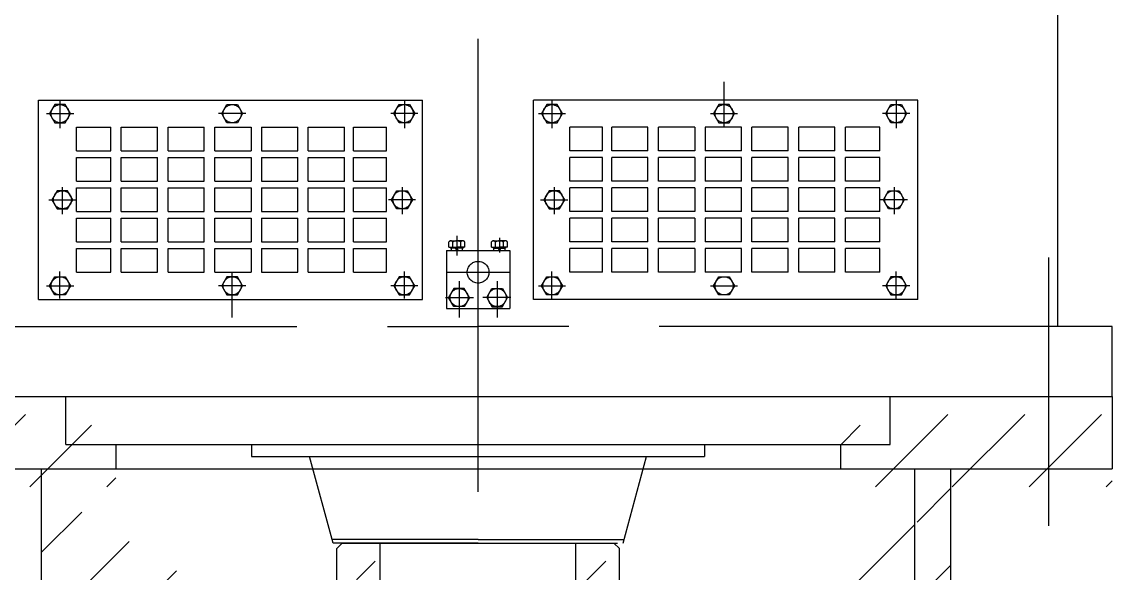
# Model space of a CAD drawing. Header units: millimetres. Extents: x 0 to 8400, y -232 to 5940.
# Drawn here: x 3712 to 4314, y 3964 to 4268 of the extents above; entities that cross this region are included whole.
import ezdxf

# ---------------------------------------------------------------- set-up
doc = ezdxf.new("R2010")
doc.units = ezdxf.units.MM
doc.header["$LTSCALE"] = 200
doc.linetypes.add('G', pattern=[2, 1.25, -0.25, 0.25, -0.25])
doc.linetypes.add('K', pattern=[2.5, 1.25, -0.25, 0.25, -0.25, 0.25, -0.25])
for name, color, linetype in [('01', 7, 'Continuous'), ('02', 1, 'Continuous'), ('05', 4, 'G'), ('07', 6, 'K')]:
    doc.layers.add(name, color=color, linetype=linetype)

msp = doc.modelspace()

# ---------------------------------------------------------------- hatches: boundary and pattern name
at = {"layer": '02'}
h = msp.add_hatch(dxfattribs=at)
h.set_pattern_fill('_USER', color=256, scale=30, angle=45, style=0, pattern_type=0)
h.set_pattern_definition([(45, (1833.553, 2595.263), (-21.2132, 21.2132), [])])
h.paths.add_polyline_path([(4164.0981, 4045.7518), (4191.5981, 4045.7518), (4191.5981, 4051.7518), (4314.0981, 4051.7518), (4314.0981, 4011.7518), (4164.0981, 4011.7518)])
h.paths.add_polyline_path([(4129.0981, 3711.7518), (4281.1767, 3711.7518), (4281.1767, 3671.7518), (4129.0981, 3671.7518)])
h.paths.add_polyline_path([(3663.0981, 3711.7518), (3799.0981, 3711.7518), (3799.0981, 3671.7518), (3663.0981, 3671.7518)])
h.paths.add_polyline_path([(3611.5981, 3711.7518), (3630.0981, 3711.7518), (3630.0981, 3671.7518), (3611.5981, 3671.7518)])
h.paths.add_polyline_path([(3593.0981, 4051.7518), (3593.0981, 4011.7518), (3764.0981, 4011.7518), (3764.0981, 4045.7518), (3736.5981, 4045.7518), (3736.5981, 4051.7518)])
edge = h.paths.add_edge_path()
edge.add_line((4205.0981, 3711.7518), (4205.0981, 4011.7518))
edge.add_line((4225.0981, 3711.7518), (4225.0981, 4011.7518))
edge.add_line((3703.0981, 3711.7518), (3703.0981, 4011.7518))
edge.add_line((3723.0981, 3711.7518), (3723.0981, 4011.7518))
at = {"layer": '02', "linetype": 'Continuous'}
h = msp.add_hatch(dxfattribs=at)
h.set_pattern_fill('_USER', color=1, scale=15, angle=45, style=0, pattern_type=0)
h.set_pattern_definition([(45, (1645.617, -2300.228), (-10.606602, 10.606602), [])])
h.paths.add_polyline_path([(3886.0981, 3910.7522, -0.41421356), (3883.0981, 3907.7522), (3880.308, 3907.7522, 0.08415731), (3880.308, 3883.7522), (3883.0981, 3883.7522, -0.41421356), (3886.0981, 3880.7522), (3886.0981, 3858.7518), (3910.1231, 3858.7518), (3910.1231, 3970.7518), (3889.0981, 3970.7518), (3886.0981, 3967.7518), (3886.0981, 3939.9522), (3888.0981, 3939.9522), (3888.0981, 3936.7522), (3886.0981, 3936.7522)])
h.paths.add_polyline_path([(4018.0731, 3858.7518), (4042.0981, 3858.7518), (4042.0981, 3880.7522, -0.41421356), (4045.0981, 3883.7522), (4047.8882, 3883.7522, 0.08415731), (4047.8882, 3907.7522), (4045.0981, 3907.7522, -0.41421356), (4042.0981, 3910.7522), (4042.0981, 3936.7522), (4040.0981, 3936.7522), (4040.0981, 3939.7522), (4040.0981, 3939.9522), (4042.0981, 3939.9522), (4042.0981, 3967.7518), (4039.0981, 3970.7518), (4018.0731, 3970.7518)])

# ---------------------------------------------------------------- linework, layer by layer
for p, q in [((3889.0981, 3980.7518), (3886.0981, 3977.7518)), ((4039.0981, 3980.7518), (4042.0981, 3977.7518)), ((3886.0981, 3939.9522), (3886.0981, 3977.7518)), ((4042.0981, 3939.9522), (4042.0981, 3977.7518))]:
    msp.add_line(p, q)
at = {"layer": '01', "color": 7, "linetype": 'Continuous'}
for p, q in [((3593.0981, 4061.7518), (3964.0981, 4061.7518)), ((3736.5981, 4035.2518), (3736.5981, 4061.7518)), ((3964.0981, 4061.7518), (4314.0981, 4061.7518)), ((4191.5981, 4035.2518), (4191.5981, 4061.7518)), ((3736.5981, 4035.2518), (4191.5981, 4035.2518)), ((3764.0981, 4035.2518), (3764.0981, 4021.7518)), ((4164.0981, 4035.2518), (4164.0981, 4021.7518)), ((3723.0981, 3711.7518), (3723.0981, 4021.7518)), ((4205.0981, 3711.7518), (4205.0981, 4021.7518)), ((4225.0981, 3711.7518), (4225.0981, 4021.7518))]:
    msp.add_line(p, q, dxfattribs=at)
at = {"layer": '01'}
for p, q in [((4314.0981, 4061.7518), (4314.0981, 4021.7518)), ((3593.0981, 4021.7518), (4314.0981, 4021.7518)), ((3889.0981, 3980.7518), (4039.0981, 3980.7518))]:
    msp.add_line(p, q, dxfattribs=at)
at = {"layer": '05'}
msp.add_line((3964.0981, 3608.9718), (3964.0981, 5509.3422), dxfattribs=at)
at = {"layer": '05', "color": 4, "linetype": 'G'}
msp.add_line((4279.0981, 3990.2015), (4279.0981, 4138.3282), dxfattribs=at)
at = {"layer": '07', "color": 6, "linetype": 'K'}
for p, q in [((4284.0981, 4100.2518), (4284.0981, 4702.1324)), ((4099.8463, 4210.2518), (4099.8463, 4235.2518)), ((3721.3498, 4115.2518), (3721.3498, 4225.2518)), ((3721.3498, 4225.2518), (3933.4402, 4225.2518)), ((3933.4402, 4115.2518), (3933.4402, 4225.2518)), ((4206.8463, 4225.2518), (3994.7559, 4225.2518)), ((3994.7559, 4115.2518), (3994.7559, 4225.2518)), ((4206.8463, 4115.2518), (4206.8463, 4225.2518)), ((3730.4643, 4222.7518), (3727.5775, 4217.7518)), ((3736.2378, 4222.7518), (3730.4643, 4222.7518)), ((3733.2595, 4224.7723), (3733.2595, 4209.7723)), ((3739.1246, 4217.7518), (3736.2378, 4222.7518)), ((3822.5763, 4217.7518), (3825.4631, 4222.7518)), ((3825.4631, 4222.7518), (3831.2366, 4222.7518)), ((3831.2366, 4222.7518), (3834.1233, 4217.7518)), ((3917.5751, 4217.7518), (3920.4619, 4222.7518)), ((3920.4619, 4222.7518), (3926.2354, 4222.7518)), ((3923.4402, 4224.7723), (3923.4402, 4209.7723)), ((3926.2354, 4222.7518), (3929.1221, 4217.7518)), ((4001.9608, 4222.7518), (3999.074, 4217.7518)), ((4007.7343, 4222.7518), (4001.9608, 4222.7518)), ((4004.7559, 4224.7723), (4004.7559, 4209.7723)), ((4010.621, 4217.7518), (4007.7343, 4222.7518)), ((4096.9596, 4222.7518), (4094.0728, 4217.7518)), ((4102.7331, 4222.7518), (4096.9596, 4222.7518)), ((4105.6198, 4217.7518), (4102.7331, 4222.7518)), ((4189.0716, 4217.7518), (4191.9584, 4222.7518)), ((4191.9584, 4222.7518), (4197.7319, 4222.7518)), ((4194.9367, 4224.7723), (4194.9367, 4209.7723)), ((4197.7319, 4222.7518), (4200.6186, 4217.7518)), ((3725.8511, 4217.7518), (3740.8511, 4217.7518)), ((3727.5775, 4217.7518), (3730.4643, 4212.7518)), ((3736.2378, 4212.7518), (3739.1246, 4217.7518)), ((3835.8498, 4217.7518), (3820.8498, 4217.7518)), ((3825.4631, 4212.7518), (3822.5763, 4217.7518)), ((3834.1233, 4217.7518), (3831.2366, 4212.7518)), ((3930.8486, 4217.7518), (3915.8486, 4217.7518)), ((3920.4619, 4212.7518), (3917.5751, 4217.7518)), ((3929.1221, 4217.7518), (3926.2354, 4212.7518)), ((3997.3475, 4217.7518), (4012.3475, 4217.7518)), ((3999.074, 4217.7518), (4001.9608, 4212.7518)), ((4007.7343, 4212.7518), (4010.621, 4217.7518)), ((4092.3463, 4217.7518), (4107.3463, 4217.7518)), ((4094.0728, 4217.7518), (4096.9596, 4212.7518)), ((4102.7331, 4212.7518), (4105.6198, 4217.7518)), ((4202.3451, 4217.7518), (4187.3451, 4217.7518)), ((4191.9584, 4212.7518), (4189.0716, 4217.7518)), ((4200.6186, 4217.7518), (4197.7319, 4212.7518)), ((3730.4643, 4212.7518), (3736.2378, 4212.7518)), ((3742.3913, 4210.2518), (3761.3498, 4210.2518)), ((3742.3913, 4197.2518), (3742.3913, 4210.2518)), ((3761.3498, 4197.2518), (3761.3498, 4210.2518)), ((3767.1498, 4210.2518), (3787.1498, 4210.2518)), ((3767.1498, 4197.2518), (3767.1498, 4210.2518)), ((3787.1498, 4197.2518), (3787.1498, 4210.2518)), ((3792.9498, 4197.2518), (3792.9498, 4210.2518)), ((3792.9498, 4210.2518), (3812.9498, 4210.2518)), ((3812.9498, 4197.2518), (3812.9498, 4210.2518)), ((3818.7498, 4210.2518), (3838.7498, 4210.2518)), ((3818.7498, 4197.2518), (3818.7498, 4210.2518)), ((3831.2366, 4212.7518), (3825.4631, 4212.7518)), ((3838.7498, 4210.2518), (3838.7498, 4197.2518)), ((3844.5498, 4210.2518), (3864.5498, 4210.2518)), ((3844.5498, 4210.2518), (3844.5498, 4197.2518)), ((3864.5498, 4197.2518), (3864.5498, 4210.2518)), ((3870.3498, 4210.2518), (3890.3498, 4210.2518)), ((3870.3498, 4197.2518), (3870.3498, 4210.2518)), ((3890.3498, 4197.2518), (3890.3498, 4210.2518)), ((3895.3498, 4210.2518), (3913.4402, 4210.2518)), ((3895.3498, 4197.2518), (3895.3498, 4210.2518)), ((3913.4402, 4197.2518), (3913.4402, 4210.2518)), ((3926.2354, 4212.7518), (3920.4619, 4212.7518)), ((4001.9608, 4212.7518), (4007.7343, 4212.7518)), ((4032.8463, 4210.2518), (4014.7559, 4210.2518)), ((4014.7559, 4197.2518), (4014.7559, 4210.2518)), ((4032.8463, 4197.2518), (4032.8463, 4210.2518)), ((4057.8463, 4210.2518), (4037.8463, 4210.2518)), ((4037.8463, 4197.2518), (4037.8463, 4210.2518)), ((4057.8463, 4197.2518), (4057.8463, 4210.2518)), ((4063.6463, 4197.2518), (4063.6463, 4210.2518)), ((4083.6463, 4210.2518), (4063.6463, 4210.2518)), ((4083.6463, 4210.2518), (4083.6463, 4197.2518)), ((4109.4463, 4210.2518), (4089.4463, 4210.2518)), ((4089.4463, 4210.2518), (4089.4463, 4197.2518)), ((4096.9596, 4212.7518), (4102.7331, 4212.7518)), ((4109.4463, 4197.2518), (4109.4463, 4210.2518)), ((4135.2463, 4210.2518), (4115.2463, 4210.2518)), ((4115.2463, 4197.2518), (4115.2463, 4210.2518)), ((4135.2463, 4197.2518), (4135.2463, 4210.2518)), ((4161.0463, 4210.2518), (4141.0463, 4210.2518)), ((4141.0463, 4197.2518), (4141.0463, 4210.2518)), ((4161.0463, 4197.2518), (4161.0463, 4210.2518)), ((4185.8049, 4210.2518), (4166.8463, 4210.2518)), ((4166.8463, 4197.2518), (4166.8463, 4210.2518)), ((4185.8049, 4197.2518), (4185.8049, 4210.2518)), ((4197.7319, 4212.7518), (4191.9584, 4212.7518)), ((3742.3913, 4197.2518), (3761.3498, 4197.2518)), ((3767.1498, 4197.2518), (3787.1498, 4197.2518)), ((3792.9498, 4197.2518), (3812.9498, 4197.2518)), ((3818.7498, 4197.2518), (3838.7498, 4197.2518)), ((3844.5498, 4197.2518), (3864.5498, 4197.2518)), ((3870.3498, 4197.2518), (3890.3498, 4197.2518)), ((3895.3498, 4197.2518), (3913.4402, 4197.2518)), ((4032.8463, 4197.2518), (4014.7559, 4197.2518)), ((4057.8463, 4197.2518), (4037.8463, 4197.2518)), ((4083.6463, 4197.2518), (4063.6463, 4197.2518)), ((4109.4463, 4197.2518), (4089.4463, 4197.2518)), ((4135.2463, 4197.2518), (4115.2463, 4197.2518)), ((4161.0463, 4197.2518), (4141.0463, 4197.2518)), ((4185.8049, 4197.2518), (4166.8463, 4197.2518)), ((3742.3913, 4193.5018), (3761.3498, 4193.5018)), ((3742.3913, 4180.5018), (3742.3913, 4193.5018)), ((3761.3498, 4180.5018), (3761.3498, 4193.5018)), ((3767.1498, 4193.5018), (3787.1498, 4193.5018)), ((3767.1498, 4180.5018), (3767.1498, 4193.5018)), ((3787.1498, 4180.5018), (3787.1498, 4193.5018)), ((3792.9498, 4180.5018), (3792.9498, 4193.5018)), ((3792.9498, 4193.5018), (3812.9498, 4193.5018)), ((3812.9498, 4180.5018), (3812.9498, 4193.5018)), ((3818.7498, 4193.5018), (3838.7498, 4193.5018)), ((3818.7498, 4180.5018), (3818.7498, 4193.5018)), ((3838.7498, 4193.5018), (3838.7498, 4180.5018)), ((3844.5498, 4193.5018), (3864.5498, 4193.5018)), ((3844.5498, 4193.5018), (3844.5498, 4180.5018)), ((3864.5498, 4180.5018), (3864.5498, 4193.5018)), ((3870.3498, 4180.5018), (3870.3498, 4193.5018)), ((3870.3498, 4193.5018), (3890.3498, 4193.5018)), ((3890.3498, 4180.5018), (3890.3498, 4193.5018)), ((3895.3498, 4180.5018), (3895.3498, 4193.5018)), ((3895.3498, 4193.5018), (3913.4402, 4193.5018)), ((3913.4402, 4180.5018), (3913.4402, 4193.5018)), ((4032.8463, 4193.5018), (4014.7559, 4193.5018)), ((4014.7559, 4180.5018), (4014.7559, 4193.5018)), ((4032.8463, 4180.5018), (4032.8463, 4193.5018)), ((4057.8463, 4193.5018), (4037.8463, 4193.5018)), ((4037.8463, 4180.5018), (4037.8463, 4193.5018)), ((4057.8463, 4180.5018), (4057.8463, 4193.5018)), ((4063.6463, 4180.5018), (4063.6463, 4193.5018)), ((4083.6463, 4193.5018), (4063.6463, 4193.5018)), ((4083.6463, 4193.5018), (4083.6463, 4180.5018)), ((4109.4463, 4193.5018), (4089.4463, 4193.5018)), ((4089.4463, 4193.5018), (4089.4463, 4180.5018)), ((4109.4463, 4180.5018), (4109.4463, 4193.5018)), ((4115.2463, 4180.5018), (4115.2463, 4193.5018)), ((4135.2463, 4193.5018), (4115.2463, 4193.5018)), ((4135.2463, 4180.5018), (4135.2463, 4193.5018)), ((4161.0463, 4193.5018), (4141.0463, 4193.5018)), ((4141.0463, 4180.5018), (4141.0463, 4193.5018)), ((4161.0463, 4180.5018), (4161.0463, 4193.5018)), ((4185.8049, 4193.5018), (4166.8463, 4193.5018)), ((4166.8463, 4180.5018), (4166.8463, 4193.5018)), ((4185.8049, 4180.5018), (4185.8049, 4193.5018)), ((3734.5285, 4177.2686), (3734.5285, 4162.2686)), ((3742.3913, 4180.5018), (3761.3498, 4180.5018)), ((3767.1498, 4180.5018), (3787.1498, 4180.5018)), ((3792.9498, 4180.5018), (3812.9498, 4180.5018)), ((3818.7498, 4180.5018), (3838.7498, 4180.5018)), ((3844.5498, 4180.5018), (3864.5498, 4180.5018)), ((3870.3498, 4180.5018), (3890.3498, 4180.5018)), ((3895.3498, 4180.5018), (3913.4402, 4180.5018)), ((3922.1711, 4177.2686), (3922.1711, 4162.2686)), ((4006.025, 4177.2686), (4006.025, 4162.2686)), ((4032.8463, 4180.5018), (4014.7559, 4180.5018)), ((4057.8463, 4180.5018), (4037.8463, 4180.5018)), ((4083.6463, 4180.5018), (4063.6463, 4180.5018)), ((4109.4463, 4180.5018), (4089.4463, 4180.5018)), ((4135.2463, 4180.5018), (4115.2463, 4180.5018)), ((4161.0463, 4180.5018), (4141.0463, 4180.5018)), ((4185.8049, 4180.5018), (4166.8463, 4180.5018)), ((4193.6676, 4177.2686), (4193.6676, 4162.2686)), ((3731.7334, 4175.2481), (3728.8466, 4170.2481)), ((3737.5069, 4175.2481), (3731.7334, 4175.2481)), ((3740.3936, 4170.2481), (3737.5069, 4175.2481)), ((3742.3913, 4176.7518), (3761.3498, 4176.7518)), ((3742.3913, 4163.7518), (3742.3913, 4176.7518)), ((3761.3498, 4163.7518), (3761.3498, 4176.7518)), ((3767.1498, 4176.7518), (3787.1498, 4176.7518)), ((3767.1498, 4163.7518), (3767.1498, 4176.7518)), ((3787.1498, 4163.7518), (3787.1498, 4176.7518)), ((3792.9498, 4163.7518), (3792.9498, 4176.7518)), ((3792.9498, 4176.7518), (3812.9498, 4176.7518)), ((3812.9498, 4163.7518), (3812.9498, 4176.7518)), ((3818.7498, 4176.7518), (3838.7498, 4176.7518)), ((3818.7498, 4163.7518), (3818.7498, 4176.7518)), ((3838.7498, 4176.7518), (3838.7498, 4163.7518)), ((3844.5498, 4176.7518), (3864.5498, 4176.7518)), ((3844.5498, 4176.7518), (3844.5498, 4163.7518)), ((3864.5498, 4163.7518), (3864.5498, 4176.7518)), ((3870.3498, 4163.7518), (3870.3498, 4176.7518)), ((3870.3498, 4176.7518), (3890.3498, 4176.7518)), ((3890.3498, 4163.7518), (3890.3498, 4176.7518)), ((3895.3498, 4163.7518), (3895.3498, 4176.7518)), ((3895.3498, 4176.7518), (3913.4402, 4176.7518)), ((3913.4402, 4163.7518), (3913.4402, 4176.7518)), ((3916.306, 4170.2481), (3919.1928, 4175.2481)), ((3919.1928, 4175.2481), (3924.9663, 4175.2481)), ((3924.9663, 4175.2481), (3927.8531, 4170.2481)), ((4003.2299, 4175.2481), (4000.3431, 4170.2481)), ((4009.0034, 4175.2481), (4003.2299, 4175.2481)), ((4011.8901, 4170.2481), (4009.0034, 4175.2481)), ((4032.8463, 4176.7518), (4014.7559, 4176.7518)), ((4014.7559, 4163.7518), (4014.7559, 4176.7518)), ((4032.8463, 4163.7518), (4032.8463, 4176.7518)), ((4057.8463, 4176.7518), (4037.8463, 4176.7518)), ((4037.8463, 4163.7518), (4037.8463, 4176.7518)), ((4057.8463, 4163.7518), (4057.8463, 4176.7518)), ((4063.6463, 4163.7518), (4063.6463, 4176.7518)), ((4083.6463, 4176.7518), (4063.6463, 4176.7518)), ((4083.6463, 4176.7518), (4083.6463, 4163.7518)), ((4109.4463, 4176.7518), (4089.4463, 4176.7518)), ((4089.4463, 4176.7518), (4089.4463, 4163.7518)), ((4109.4463, 4163.7518), (4109.4463, 4176.7518)), ((4115.2463, 4163.7518), (4115.2463, 4176.7518)), ((4135.2463, 4176.7518), (4115.2463, 4176.7518)), ((4135.2463, 4163.7518), (4135.2463, 4176.7518)), ((4141.0463, 4163.7518), (4141.0463, 4176.7518)), ((4161.0463, 4176.7518), (4141.0463, 4176.7518)), ((4161.0463, 4163.7518), (4161.0463, 4176.7518)), ((4185.8049, 4176.7518), (4166.8463, 4176.7518)), ((4166.8463, 4163.7518), (4166.8463, 4176.7518)), ((4185.8049, 4163.7518), (4185.8049, 4176.7518)), ((4187.8025, 4170.2481), (4190.6893, 4175.2481)), ((4190.6893, 4175.2481), (4196.4628, 4175.2481)), ((4196.4628, 4175.2481), (4199.3495, 4170.2481)), ((3727.1201, 4170.2481), (3742.1201, 4170.2481)), ((3728.8466, 4170.2481), (3731.7334, 4165.2481)), ((3731.7334, 4165.2481), (3737.5069, 4165.2481)), ((3737.5069, 4165.2481), (3740.3936, 4170.2481)), ((3929.5796, 4170.2481), (3914.5796, 4170.2481)), ((3919.1928, 4165.2481), (3916.306, 4170.2481)), ((3924.9663, 4165.2481), (3919.1928, 4165.2481)), ((3927.8531, 4170.2481), (3924.9663, 4165.2481)), ((3998.6166, 4170.2481), (4013.6166, 4170.2481)), ((4000.3431, 4170.2481), (4003.2299, 4165.2481)), ((4003.2299, 4165.2481), (4009.0034, 4165.2481)), ((4009.0034, 4165.2481), (4011.8901, 4170.2481)), ((4201.076, 4170.2481), (4186.076, 4170.2481)), ((4190.6893, 4165.2481), (4187.8025, 4170.2481)), ((4196.4628, 4165.2481), (4190.6893, 4165.2481)), ((4199.3495, 4170.2481), (4196.4628, 4165.2481)), ((3742.3913, 4163.7518), (3761.3498, 4163.7518)), ((3742.3913, 4160.0018), (3761.3498, 4160.0018)), ((3742.3913, 4147.0018), (3742.3913, 4160.0018)), ((3761.3498, 4147.0018), (3761.3498, 4160.0018)), ((3767.1498, 4163.7518), (3787.1498, 4163.7518)), ((3767.1498, 4160.0018), (3787.1498, 4160.0018)), ((3767.1498, 4147.0018), (3767.1498, 4160.0018)), ((3787.1498, 4147.0018), (3787.1498, 4160.0018)), ((3792.9498, 4163.7518), (3812.9498, 4163.7518)), ((3792.9498, 4147.0018), (3792.9498, 4160.0018)), ((3792.9498, 4160.0018), (3812.9498, 4160.0018)), ((3812.9498, 4147.0018), (3812.9498, 4160.0018)), ((3818.7498, 4163.7518), (3838.7498, 4163.7518)), ((3818.7498, 4160.0018), (3838.7498, 4160.0018)), ((3818.7498, 4147.0018), (3818.7498, 4160.0018)), ((3838.7498, 4160.0018), (3838.7498, 4147.0018)), ((3844.5498, 4163.7518), (3864.5498, 4163.7518)), ((3844.5498, 4160.0018), (3864.5498, 4160.0018)), ((3844.5498, 4160.0018), (3844.5498, 4147.0018)), ((3864.5498, 4147.0018), (3864.5498, 4160.0018)), ((3870.3498, 4163.7518), (3890.3498, 4163.7518)), ((3870.3498, 4147.0018), (3870.3498, 4160.0018)), ((3870.3498, 4160.0018), (3890.3498, 4160.0018)), ((3890.3498, 4147.0018), (3890.3498, 4160.0018)), ((3895.3498, 4163.7518), (3913.4402, 4163.7518)), ((3895.3498, 4147.0018), (3895.3498, 4160.0018)), ((3895.3498, 4160.0018), (3913.4402, 4160.0018)), ((3913.4402, 4147.0018), (3913.4402, 4160.0018)), ((4032.8463, 4163.7518), (4014.7559, 4163.7518)), ((4032.8463, 4160.0018), (4014.7559, 4160.0018)), ((4014.7559, 4147.0018), (4014.7559, 4160.0018)), ((4032.8463, 4147.0018), (4032.8463, 4160.0018)), ((4057.8463, 4163.7518), (4037.8463, 4163.7518)), ((4057.8463, 4160.0018), (4037.8463, 4160.0018)), ((4037.8463, 4147.0018), (4037.8463, 4160.0018)), ((4057.8463, 4147.0018), (4057.8463, 4160.0018)), ((4083.6463, 4163.7518), (4063.6463, 4163.7518)), ((4063.6463, 4147.0018), (4063.6463, 4160.0018)), ((4083.6463, 4160.0018), (4063.6463, 4160.0018)), ((4083.6463, 4160.0018), (4083.6463, 4147.0018)), ((4109.4463, 4163.7518), (4089.4463, 4163.7518)), ((4109.4463, 4160.0018), (4089.4463, 4160.0018)), ((4089.4463, 4160.0018), (4089.4463, 4147.0018)), ((4109.4463, 4147.0018), (4109.4463, 4160.0018)), ((4135.2463, 4163.7518), (4115.2463, 4163.7518)), ((4115.2463, 4147.0018), (4115.2463, 4160.0018)), ((4135.2463, 4160.0018), (4115.2463, 4160.0018)), ((4135.2463, 4147.0018), (4135.2463, 4160.0018)), ((4161.0463, 4163.7518), (4141.0463, 4163.7518)), ((4141.0463, 4147.0018), (4141.0463, 4160.0018)), ((4161.0463, 4160.0018), (4141.0463, 4160.0018)), ((4161.0463, 4147.0018), (4161.0463, 4160.0018)), ((4185.8049, 4163.7518), (4166.8463, 4163.7518)), ((4185.8049, 4160.0018), (4166.8463, 4160.0018)), ((4166.8463, 4147.0018), (4166.8463, 4160.0018)), ((4185.8049, 4147.0018), (4185.8049, 4160.0018)), ((3742.3913, 4147.0018), (3761.3498, 4147.0018)), ((3767.1498, 4147.0018), (3787.1498, 4147.0018)), ((3792.9498, 4147.0018), (3812.9498, 4147.0018)), ((3818.7498, 4147.0018), (3838.7498, 4147.0018)), ((3844.5498, 4147.0018), (3864.5498, 4147.0018)), ((3870.3498, 4147.0018), (3890.3498, 4147.0018)), ((3895.3498, 4147.0018), (3913.4402, 4147.0018)), ((3947.9531, 4144.0518), (3947.9531, 4146.9317)), ((3949.0518, 4147.5518), (3952.3481, 4147.5518)), ((3950.1506, 4144.0518), (3950.1506, 4146.9317)), ((3952.3481, 4150.2726), (3952.3481, 4139.3996)), ((3955.6443, 4147.5518), (3952.3481, 4147.5518)), ((3954.5456, 4144.0518), (3954.5456, 4146.9317)), ((3956.7431, 4144.0518), (3956.7431, 4146.9317)), ((3971.4531, 4144.0518), (3971.4531, 4146.9317)), ((3972.5518, 4147.5518), (3975.8481, 4147.5518)), ((3973.6506, 4144.0518), (3973.6506, 4146.9317)), ((3975.8481, 4149.2031), (3975.8481, 4141.1518)), ((3979.1443, 4147.5518), (3975.8481, 4147.5518)), ((3978.0456, 4144.0518), (3978.0456, 4146.9317)), ((3980.2431, 4144.0518), (3980.2431, 4146.9317)), ((4032.8463, 4147.0018), (4014.7559, 4147.0018)), ((4057.8463, 4147.0018), (4037.8463, 4147.0018)), ((4083.6463, 4147.0018), (4063.6463, 4147.0018)), ((4109.4463, 4147.0018), (4089.4463, 4147.0018)), ((4135.2463, 4147.0018), (4115.2463, 4147.0018)), ((4161.0463, 4147.0018), (4141.0463, 4147.0018)), ((4185.8049, 4147.0018), (4166.8463, 4147.0018)), ((3742.3913, 4143.2518), (3761.3498, 4143.2518)), ((3742.3913, 4130.2518), (3742.3913, 4143.2518)), ((3761.3498, 4130.2518), (3761.3498, 4143.2518)), ((3767.1498, 4143.2518), (3787.1498, 4143.2518)), ((3767.1498, 4130.2518), (3767.1498, 4143.2518)), ((3787.1498, 4130.2518), (3787.1498, 4143.2518)), ((3792.9498, 4130.2518), (3792.9498, 4143.2518)), ((3792.9498, 4143.2518), (3812.9498, 4143.2518)), ((3812.9498, 4130.2518), (3812.9498, 4143.2518)), ((3818.7498, 4143.2518), (3838.7498, 4143.2518)), ((3818.7498, 4130.2518), (3818.7498, 4143.2518)), ((3838.7498, 4143.2518), (3838.7498, 4130.2518)), ((3844.5498, 4143.2518), (3864.5498, 4143.2518)), ((3844.5498, 4143.2518), (3844.5498, 4130.2518)), ((3864.5498, 4130.2518), (3864.5498, 4143.2518)), ((3870.3498, 4143.2518), (3890.3498, 4143.2518)), ((3870.3498, 4130.2518), (3870.3498, 4143.2518)), ((3890.3498, 4130.2518), (3890.3498, 4143.2518)), ((3895.3498, 4143.2518), (3913.4402, 4143.2518)), ((3895.3498, 4130.2518), (3895.3498, 4143.2518)), ((3913.4402, 4130.2518), (3913.4402, 4143.2518)), ((3946.5981, 4142.2518), (3981.5981, 4142.2518)), ((3946.5981, 4142.2518), (3946.5981, 4110.2518)), ((3947.9531, 4144.0518), (3952.3481, 4144.0518)), ((3948.8981, 4144.0518), (3948.8981, 4143.5518)), ((3955.7981, 4143.5518), (3948.8981, 4143.5518)), ((3955.5481, 4143.5518), (3949.1481, 4143.5518)), ((3949.1481, 4143.5518), (3949.1481, 4142.2518)), ((3949.1481, 4142.2518), (3955.5481, 4142.2518)), ((3952.3481, 4142.2518), (3951.6851, 4143.5518)), ((3956.7431, 4144.0518), (3952.3481, 4144.0518)), ((3952.3481, 4143.5518), (3953.0111, 4142.2518)), ((3955.5481, 4142.2518), (3955.5481, 4143.5518)), ((3955.7981, 4144.0518), (3955.7981, 4143.5518)), ((3971.4531, 4144.0518), (3975.8481, 4144.0518)), ((3972.3981, 4144.0518), (3972.3981, 4143.5518)), ((3972.3981, 4143.5518), (3979.2981, 4143.5518)), ((3979.0481, 4143.5518), (3972.6481, 4143.5518)), ((3972.6481, 4143.5518), (3972.6481, 4142.2518)), ((3972.6481, 4142.2518), (3979.0481, 4142.2518)), ((3975.8481, 4142.2518), (3975.1851, 4143.5518)), ((3980.2431, 4144.0518), (3975.8481, 4144.0518)), ((3975.8481, 4143.5518), (3976.5111, 4142.2518)), ((3979.0481, 4142.2518), (3979.0481, 4143.5518)), ((3979.2981, 4144.0518), (3979.2981, 4143.5518)), ((3981.5981, 4142.2518), (3981.5981, 4110.2518)), ((4032.8463, 4143.2518), (4014.7559, 4143.2518)), ((4014.7559, 4130.2518), (4014.7559, 4143.2518)), ((4032.8463, 4130.2518), (4032.8463, 4143.2518)), ((4057.8463, 4143.2518), (4037.8463, 4143.2518)), ((4037.8463, 4130.2518), (4037.8463, 4143.2518)), ((4057.8463, 4130.2518), (4057.8463, 4143.2518)), ((4063.6463, 4130.2518), (4063.6463, 4143.2518)), ((4083.6463, 4143.2518), (4063.6463, 4143.2518)), ((4083.6463, 4143.2518), (4083.6463, 4130.2518)), ((4109.4463, 4143.2518), (4089.4463, 4143.2518)), ((4089.4463, 4143.2518), (4089.4463, 4130.2518)), ((4109.4463, 4130.2518), (4109.4463, 4143.2518)), ((4135.2463, 4143.2518), (4115.2463, 4143.2518)), ((4115.2463, 4130.2518), (4115.2463, 4143.2518)), ((4135.2463, 4130.2518), (4135.2463, 4143.2518)), ((4161.0463, 4143.2518), (4141.0463, 4143.2518)), ((4141.0463, 4130.2518), (4141.0463, 4143.2518)), ((4161.0463, 4130.2518), (4161.0463, 4143.2518)), ((4185.8049, 4143.2518), (4166.8463, 4143.2518)), ((4166.8463, 4130.2518), (4166.8463, 4143.2518)), ((4185.8049, 4130.2518), (4185.8049, 4143.2518)), ((3733.2595, 4115.7238), (3733.2595, 4130.7238)), ((3742.3913, 4130.2518), (3761.3498, 4130.2518)), ((3767.1498, 4130.2518), (3787.1498, 4130.2518)), ((3792.9498, 4130.2518), (3812.9498, 4130.2518)), ((3818.7498, 4130.2518), (3838.7498, 4130.2518)), ((3828.3498, 4105.2518), (3828.3498, 4130.2518)), ((3844.5498, 4130.2518), (3864.5498, 4130.2518)), ((3870.3498, 4130.2518), (3890.3498, 4130.2518)), ((3895.3498, 4130.2518), (3913.4402, 4130.2518)), ((3923.4402, 4115.7238), (3923.4402, 4130.7238)), ((3946.5981, 4130.2518), (3958.0981, 4130.2518)), ((3956.4125, 4130.2518), (3971.6044, 4130.2518)), ((3970.0981, 4130.2518), (3981.5981, 4130.2518)), ((4004.7559, 4115.7238), (4004.7559, 4130.7238)), ((4032.8463, 4130.2518), (4014.7559, 4130.2518)), ((4057.8463, 4130.2518), (4037.8463, 4130.2518)), ((4083.6463, 4130.2518), (4063.6463, 4130.2518)), ((4109.4463, 4130.2518), (4089.4463, 4130.2518)), ((4135.2463, 4130.2518), (4115.2463, 4130.2518)), ((4161.0463, 4130.2518), (4141.0463, 4130.2518)), ((4185.8049, 4130.2518), (4166.8463, 4130.2518)), ((4194.9367, 4115.7238), (4194.9367, 4130.7238)), ((3727.5775, 4122.7443), (3730.4643, 4127.7443)), ((3730.4643, 4127.7443), (3736.2378, 4127.7443)), ((3736.2378, 4127.7443), (3739.1246, 4122.7443)), ((3825.4631, 4127.7443), (3822.5763, 4122.7443)), ((3831.2366, 4127.7443), (3825.4631, 4127.7443)), ((3834.1233, 4122.7443), (3831.2366, 4127.7443)), ((3920.4619, 4127.7443), (3917.5751, 4122.7443)), ((3926.2354, 4127.7443), (3920.4619, 4127.7443)), ((3929.1221, 4122.7443), (3926.2354, 4127.7443)), ((3953.5981, 4125.2518), (3953.5981, 4105.2518)), ((3974.5981, 4125.2518), (3974.5981, 4105.2518)), ((3999.074, 4122.7443), (4001.9608, 4127.7443)), ((4001.9608, 4127.7443), (4007.7343, 4127.7443)), ((4007.7343, 4127.7443), (4010.621, 4122.7443)), ((4094.0728, 4122.7443), (4096.9596, 4127.7443)), ((4096.9596, 4127.7443), (4102.7331, 4127.7443)), ((4102.7331, 4127.7443), (4105.6198, 4122.7443)), ((4191.9584, 4127.7443), (4189.0716, 4122.7443)), ((4197.7319, 4127.7443), (4191.9584, 4127.7443)), ((4200.6186, 4122.7443), (4197.7319, 4127.7443)), ((3725.8511, 4122.7443), (3740.8511, 4122.7443)), ((3730.4643, 4117.7443), (3727.5775, 4122.7443)), ((3736.2378, 4117.7443), (3730.4643, 4117.7443)), ((3739.1246, 4122.7443), (3736.2378, 4117.7443)), ((3835.8498, 4122.7443), (3820.8498, 4122.7443)), ((3822.5763, 4122.7443), (3825.4631, 4117.7443)), ((3825.4631, 4117.7443), (3831.2366, 4117.7443)), ((3831.2366, 4117.7443), (3834.1233, 4122.7443)), ((3930.8486, 4122.7443), (3915.8486, 4122.7443)), ((3917.5751, 4122.7443), (3920.4619, 4117.7443)), ((3920.4619, 4117.7443), (3926.2354, 4117.7443)), ((3926.2354, 4117.7443), (3929.1221, 4122.7443)), ((3950.7113, 4121.2518), (3947.8246, 4116.2518)), ((3956.4848, 4121.2518), (3950.7113, 4121.2518)), ((3959.3716, 4116.2518), (3956.4848, 4121.2518)), ((3968.8246, 4116.2518), (3971.7113, 4121.2518)), ((3971.7113, 4121.2518), (3977.4848, 4121.2518)), ((3977.4848, 4121.2518), (3980.3716, 4116.2518)), ((3997.3475, 4122.7443), (4012.3475, 4122.7443)), ((4001.9608, 4117.7443), (3999.074, 4122.7443)), ((4007.7343, 4117.7443), (4001.9608, 4117.7443)), ((4010.621, 4122.7443), (4007.7343, 4117.7443)), ((4092.3463, 4122.7443), (4107.3463, 4122.7443)), ((4096.9596, 4117.7443), (4094.0728, 4122.7443)), ((4102.7331, 4117.7443), (4096.9596, 4117.7443)), ((4105.6198, 4122.7443), (4102.7331, 4117.7443)), ((4202.3451, 4122.7443), (4187.3451, 4122.7443)), ((4189.0716, 4122.7443), (4191.9584, 4117.7443)), ((4191.9584, 4117.7443), (4197.7319, 4117.7443)), ((4197.7319, 4117.7443), (4200.6186, 4122.7443)), ((3721.3498, 4115.2518), (3933.4402, 4115.2518)), ((3946.0981, 4116.2518), (3961.4865, 4116.2518)), ((3950.7113, 4111.2518), (3947.8246, 4116.2518)), ((3956.4848, 4111.2518), (3950.7113, 4111.2518)), ((3959.3716, 4116.2518), (3956.4848, 4111.2518)), ((3982.0981, 4116.2518), (3966.7096, 4116.2518)), ((3968.8246, 4116.2518), (3971.7113, 4111.2518)), ((3971.7113, 4111.2518), (3977.4848, 4111.2518)), ((3977.4848, 4111.2518), (3980.3716, 4116.2518)), ((4206.8463, 4115.2518), (3994.7559, 4115.2518)), ((3946.5981, 4110.2518), (3981.5981, 4110.2518)), ((3950.7113, 4110.2518), (3956.4848, 4110.2518)), ((3977.4848, 4110.2518), (3971.7113, 4110.2518)), ((3614.0981, 4100.2518), (3964.0981, 4100.2518)), ((4314.0981, 4100.2518), (3964.0981, 4100.2518)), ((4314.0981, 4061.7518), (4314.0981, 4100.2518)), ((3839.0981, 4035.2518), (3839.0981, 4028.511)), ((4089.0981, 4035.2518), (4089.0981, 4028.511)), ((3839.0981, 4028.511), (4089.0981, 4028.511)), ((3884.0981, 3980.7518), (3871.0981, 4028.511)), ((4044.0981, 3980.7518), (4057.0981, 4028.511)), ((3964.0981, 3982.7518), (3883.5537, 3982.7518)), ((3964.0981, 3980.7518), (3884.0981, 3980.7518)), ((3910.1231, 3858.7518), (3910.1231, 3980.7518)), ((3964.0981, 3982.7518), (4044.6425, 3982.7518)), ((3964.0981, 3980.7518), (4041.0981, 3980.7518)), ((4018.0731, 3858.7518), (4018.0731, 3980.7518))]:
    msp.add_line(p, q, dxfattribs=at)
for centre, radius in [((3733.3511, 4217.7518), 5), ((3828.3498, 4217.7518), 5), ((3923.3486, 4217.7518), 5), ((4004.8475, 4217.7518), 5), ((4099.8463, 4217.7518), 5), ((4194.8451, 4217.7518), 5), ((3734.6201, 4170.2481), 5), ((3922.0796, 4170.2481), 5), ((4006.1166, 4170.2481), 5), ((4193.576, 4170.2481), 5), ((3964.0981, 4130.2518), 6), ((3733.3511, 4122.7443), 5), ((3828.3498, 4122.7443), 5), ((3923.3486, 4122.7443), 5), ((4004.8475, 4122.7443), 5), ((4099.8463, 4122.7443), 5), ((4194.8451, 4122.7443), 5), ((3953.5981, 4116.2518), 5), ((3974.5981, 4116.2518), 5)]:
    msp.add_circle(centre, radius, dxfattribs=at)
for centre, radius, start, end in [((3949.0518, 4146.2683), 1.2835, 31.1244856, 148.8755146), ((3952.3481, 4143.3478), 4.204, 58.4850738, 121.5149264), ((3955.6443, 4146.2683), 1.2835, 31.1244856, 148.8755146), ((3972.5518, 4146.2683), 1.2835, 31.1244854, 148.8755144), ((3975.8481, 4143.3478), 4.204, 58.4850736, 121.5149262), ((3979.1443, 4146.2683), 1.2835, 31.1244854, 148.8755144)]:
    msp.add_arc(centre, radius, start, end, dxfattribs=at)
for p in [(3952.3481, 4143.5518), (3975.8481, 4143.5518), (3975.8481, 4142.2518), (3953.5981, 4116.2518), (3953.5981, 4116.2518), (3974.5981, 4116.2518), (3974.5981, 4116.2518)]:
    msp.add_point(p, dxfattribs=at)

doc.saveas('drawing.dxf')
